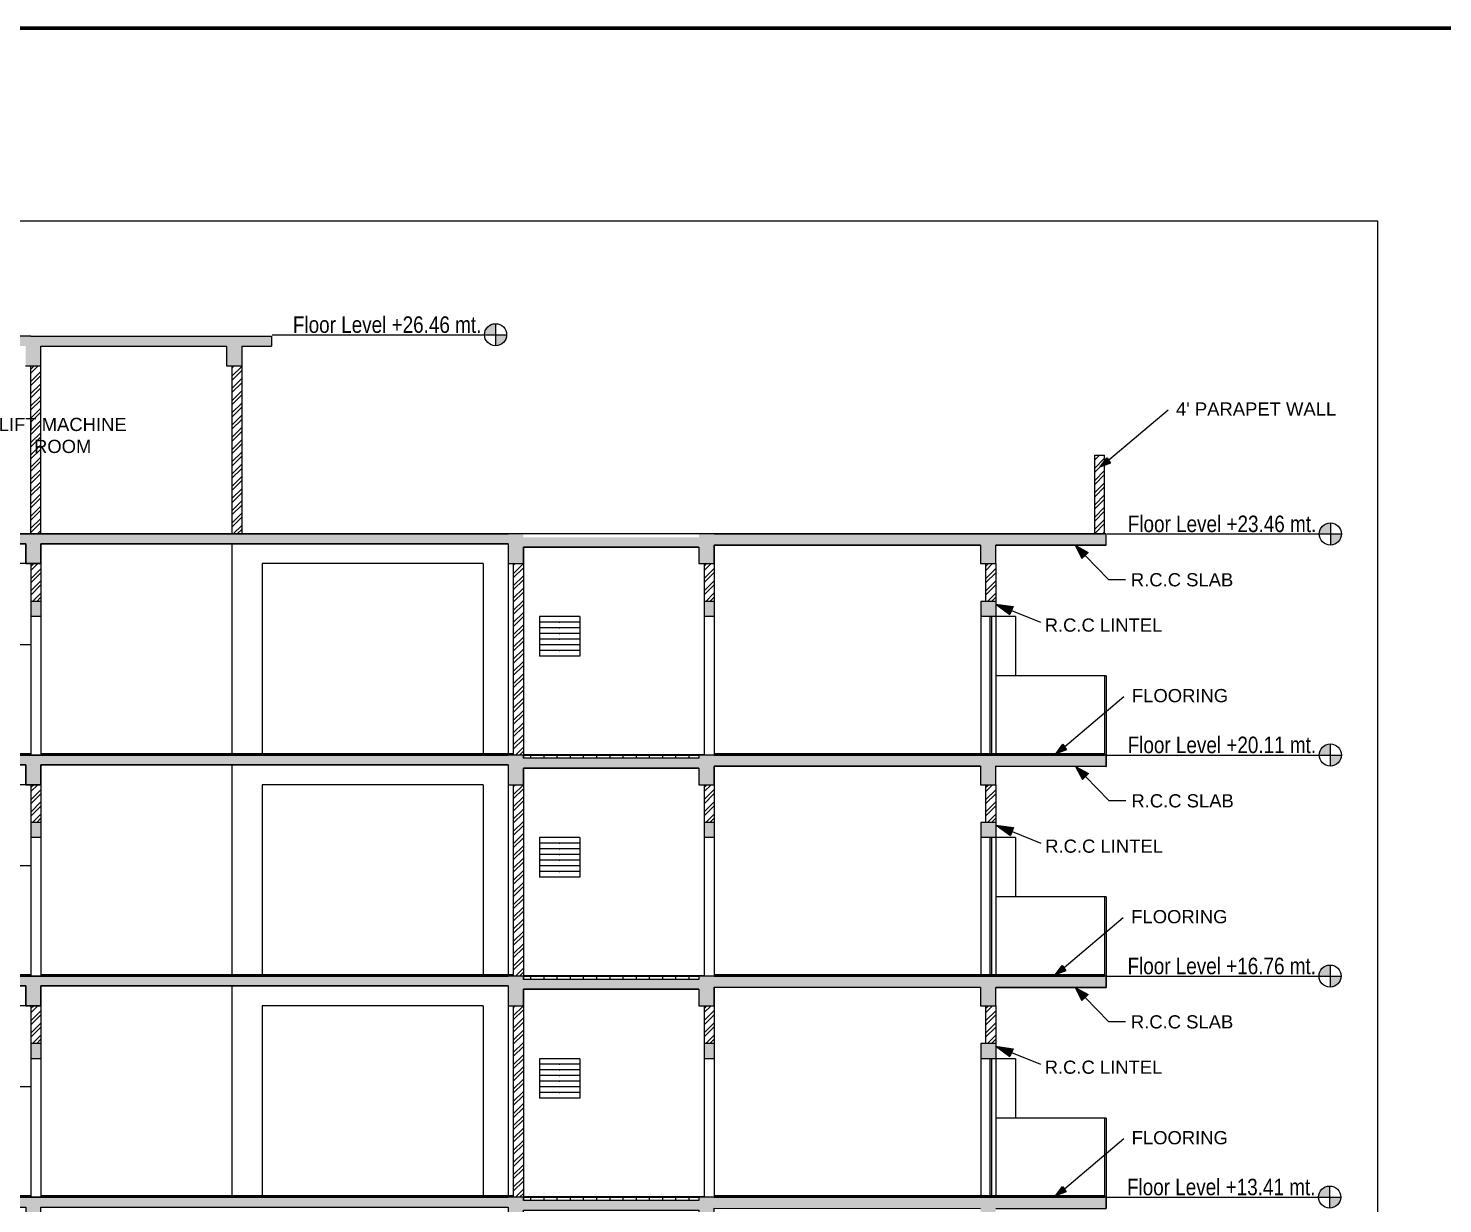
# Model space of a CAD drawing. Header units: metres. Extents: x 619 to 842, y 1450 to 1542.
# Drawn here: x 765.55 to 787, y 1523.98 to 1541.81 of the extents above; entities that cross this region are included whole.
import ezdxf

# ---------------------------------------------------------------- set-up
doc = ezdxf.new("R2010")
doc.units = ezdxf.units.M
doc.header["$LTSCALE"] = 0.5
doc.header["$MEASUREMENT"] = 0
doc.layers.add('_DIMENSION', color=7, linetype='Continuous')
doc.layers.add('_Floor', color=153, linetype='Continuous')
doc.styles.add('PreDCRDim3Font', font='ARIALN.TTF')
doc.styles.get("Standard").update_dxf_attribs({"font": 'arial.ttf'})
pattern_1 = [(50, (-85.42603, 5.69275), (0.179315046, -0.015688034), [0.01875, -0.20625]), (355, (-85.42603, 5.69275), (-0.034687833, 0.188048033), [0.015, -0.165]), (100.451444, (-85.41109, 5.69144), (0.144627212, 0.172359998), [0.015935048, -0.175285528]), (46.1842, (-85.42603, 5.74275), (0.266810333, -0.04137982), [0.028125, -0.309375]), (96.635635, (-85.4038, 5.7393), (0.233665486, 0.24352965), [0.023902586, -0.26292844]), (351.184164, (-85.42603, 5.74275), (0.233665486, 0.24352965), [0.0225, -0.2475]), (21, (-85.40103, 5.73025), (0.149226763, -0.100654723), [0.01875, -0.20625]), (326, (-85.40103, 5.73025), (0.060828833, 0.181287511), [0.015, -0.165]), (71.451445, (-85.3886, 5.72186), (0.210055594, 0.080632788), [0.015935048, -0.175285528]), (37.5, (-85.42603, 5.69275), (0.0030399638, 0.0832234635), [0, -0.163, 0, -0.1675, 0, -0.165625]), (7.5, (-85.42603, 5.69275), (0.0657673844, 0.098602928), [0, -0.0955, 0, -0.15925, 0, -0.063125]), (327.5, (-85.48178, 5.69275), (0.133455609, -0.005638718), [0, -0.0625, 0, -0.195, 0, -0.25875]), (317.5, (-85.50678, 5.69275), (0.145796542, 0.0250262456), [0, -0.08125, 0, -0.1295, 0, -0.18375])]
pattern_2 = [(45, (-128.81999, 9.04575), (-0.092807765, 0.092807765), []), (45, (-128.75812, 9.04575), (-0.092807765, 0.092807765), [])]
pattern_3 = [(50, (-85.42603, 9.04575), (0.179315046, -0.015688034), [0.01875, -0.20625]), (355, (-85.42603, 9.04575), (-0.034687833, 0.188048033), [0.015, -0.165]), (100.451444, (-85.41109, 9.04444), (0.144627212, 0.172359998), [0.015935048, -0.175285528]), (46.1842, (-85.42603, 9.09575), (0.266810333, -0.04137982), [0.028125, -0.309375]), (96.635635, (-85.4038, 9.0923), (0.233665486, 0.24352965), [0.023902586, -0.26292844]), (351.184164, (-85.42603, 9.09575), (0.233665486, 0.24352965), [0.0225, -0.2475]), (21, (-85.40103, 9.08325), (0.149226763, -0.100654723), [0.01875, -0.20625]), (326, (-85.40103, 9.08325), (0.060828833, 0.181287511), [0.015, -0.165]), (71.451445, (-85.3886, 9.07486), (0.210055594, 0.080632788), [0.015935048, -0.175285528]), (37.5, (-85.42603, 9.04575), (0.0030399638, 0.0832234635), [0, -0.163, 0, -0.1675, 0, -0.165625]), (7.5, (-85.42603, 9.04575), (0.0657673844, 0.098602928), [0, -0.0955, 0, -0.15925, 0, -0.063125]), (327.5, (-85.48178, 9.04575), (0.133455609, -0.005638718), [0, -0.0625, 0, -0.195, 0, -0.25875]), (317.5, (-85.50678, 9.04575), (0.145796542, 0.0250262456), [0, -0.08125, 0, -0.1295, 0, -0.18375])]
pattern_4 = [(45, (-128.81999, 12.39875), (-0.092807765, 0.092807765), []), (45, (-128.75812, 12.39875), (-0.092807765, 0.092807765), [])]
pattern_5 = [(50, (-85.42603, 12.39875), (0.179315046, -0.015688034), [0.01875, -0.20625]), (355, (-85.42603, 12.39875), (-0.034687833, 0.188048033), [0.015, -0.165]), (100.451444, (-85.41109, 12.39744), (0.144627212, 0.172359998), [0.015935048, -0.175285528]), (46.1842, (-85.42603, 12.44875), (0.266810333, -0.04137982), [0.028125, -0.309375]), (96.635635, (-85.4038, 12.4453), (0.233665486, 0.24352965), [0.023902586, -0.26292844]), (351.184164, (-85.42603, 12.44875), (0.233665486, 0.24352965), [0.0225, -0.2475]), (21, (-85.40103, 12.43625), (0.149226763, -0.100654723), [0.01875, -0.20625]), (326, (-85.40103, 12.43625), (0.060828833, 0.181287511), [0.015, -0.165]), (71.451445, (-85.3886, 12.42786), (0.210055594, 0.080632788), [0.015935048, -0.175285528]), (37.5, (-85.42603, 12.39875), (0.0030399638, 0.0832234635), [0, -0.163, 0, -0.1675, 0, -0.165625]), (7.5, (-85.42603, 12.39875), (0.0657673844, 0.098602928), [0, -0.0955, 0, -0.15925, 0, -0.063125]), (327.5, (-85.48178, 12.39875), (0.133455609, -0.005638718), [0, -0.0625, 0, -0.195, 0, -0.25875]), (317.5, (-85.50678, 12.39875), (0.145796542, 0.0250262456), [0, -0.08125, 0, -0.1295, 0, -0.18375])]
pattern_6 = [(45, (-128.81999, 15.75175), (-0.092807765, 0.092807765), []), (45, (-128.75812, 15.75175), (-0.092807765, 0.092807765), [])]
pattern_7 = [(50, (-85.42603, 15.75175), (0.179315046, -0.015688034), [0.01875, -0.20625]), (355, (-85.42603, 15.75175), (-0.034687833, 0.188048033), [0.015, -0.165]), (100.451444, (-85.41109, 15.75044), (0.144627212, 0.172359998), [0.015935048, -0.175285528]), (46.1842, (-85.42603, 15.80175), (0.266810333, -0.04137982), [0.028125, -0.309375]), (96.635635, (-85.4038, 15.7983), (0.233665486, 0.24352965), [0.023902586, -0.26292844]), (351.184164, (-85.42603, 15.80175), (0.233665486, 0.24352965), [0.0225, -0.2475]), (21, (-85.40103, 15.78925), (0.149226763, -0.100654723), [0.01875, -0.20625]), (326, (-85.40103, 15.78925), (0.060828833, 0.181287511), [0.015, -0.165]), (71.451445, (-85.3886, 15.78086), (0.210055594, 0.080632788), [0.015935048, -0.175285528]), (37.5, (-85.42603, 15.75175), (0.0030399638, 0.0832234635), [0, -0.163, 0, -0.1675, 0, -0.165625]), (7.5, (-85.42603, 15.75175), (0.0657673844, 0.098602928), [0, -0.0955, 0, -0.15925, 0, -0.063125]), (327.5, (-85.48178, 15.75175), (0.133455609, -0.005638718), [0, -0.0625, 0, -0.195, 0, -0.25875]), (317.5, (-85.50678, 15.75175), (0.145796542, 0.0250262456), [0, -0.08125, 0, -0.1295, 0, -0.18375])]

msp = doc.modelspace()

# ---------------------------------------------------------------- hatches: boundary and pattern name
h = msp.add_hatch()
h.set_pattern_fill('AR-CONC', color=256, scale=0.025)
h.set_pattern_definition([(50, (0, 0), (0.179315046, -0.015688034), [0.01875, -0.20625]), (355, (0, 0), (-0.034687833, 0.188048033), [0.015, -0.165]), (100.451444, (0.01494, -0.0013), (0.144627212, 0.172359998), [0.015935048, -0.175285528]), (46.1842, (0, 0.05), (0.266810333, -0.04137982), [0.028125, -0.309375]), (96.635635, (0.02223, 0.04655), (0.233665486, 0.24352965), [0.023902586, -0.26292844]), (351.184164, (0, 0.05), (0.233665486, 0.24352965), [0.0225, -0.2475]), (21, (0.025, 0.0375), (0.149226763, -0.100654723), [0.01875, -0.20625]), (326, (0.025, 0.0375), (0.060828833, 0.181287511), [0.015, -0.165]), (71.451445, (0.03744, 0.02911), (0.210055594, 0.080632788), [0.015935048, -0.175285528]), (37.5, (0, 0), (0.0030399638, 0.0832234635), [0, -0.163, 0, -0.1675, 0, -0.165625]), (7.5, (0, 0), (0.0657673844, 0.098602928), [0, -0.0955, 0, -0.15925, 0, -0.063125]), (327.5, (-0.05575, 0), (0.133455609, -0.005638718), [0, -0.0625, 0, -0.195, 0, -0.25875]), (317.5, (-0.08075, 0), (0.145796542, 0.0250262456), [0, -0.08125, 0, -0.1295, 0, -0.18375])])
h.paths.add_polyline_path([(769.24018, 1537.13949), (768.64018, 1537.13949), (765.59203, 1537.13949), (759.19092, 1537.13949), (758.59092, 1537.13949), (758.59092, 1536.98949), (759.19092, 1536.98949), (759.19092, 1536.68949), (759.42092, 1536.68949), (759.42092, 1536.98949), (762.08907, 1536.98949), (762.08907, 1536.68949), (762.31907, 1536.68949), (762.31907, 1536.98949), (765.51203, 1536.98949), (765.51203, 1536.68949), (765.74203, 1536.68949), (765.74203, 1536.98949), (768.56018, 1536.98949), (768.56018, 1536.68949), (768.79018, 1536.68949), (768.79018, 1536.98949), (769.24018, 1536.98949)])
h = msp.add_hatch(color=256)
h.dxf.hatch_style = 1
h.paths.add_polyline_path([(772.80601, 1537.16139), (772.63815, 1537.16139), (772.63815, 1536.99353, 0.41421356)])
h.paths.add_polyline_path([(772.47029, 1537.16139), (772.63815, 1537.16139), (772.63815, 1537.32925, 0.41421356)])
h = msp.add_hatch()
h.set_pattern_fill('ANSI32', color=256, scale=0.35)
h.paths.add_polyline_path([(759.34092, 1536.68949), (759.19092, 1536.68949), (759.19092, 1534.13949), (759.34092, 1534.13949)])
h.paths.add_polyline_path([(762.23907, 1536.68949), (762.08907, 1536.68949), (762.08907, 1534.13949), (762.23907, 1534.13949)])
h.paths.add_polyline_path([(765.74203, 1536.68949), (765.59203, 1536.68949), (765.59203, 1534.13949), (765.74203, 1534.13949)])
h.paths.add_polyline_path([(768.79018, 1536.68949), (768.64018, 1536.68949), (768.64018, 1534.13949), (768.79018, 1534.13949)])
h = msp.add_hatch()
h.set_pattern_fill('ANSI32', color=256, scale=0.35)
h.paths.add_polyline_path([(781.87463, 1535.33349), (781.72463, 1535.33349), (781.72463, 1534.13949), (781.87463, 1534.13949)])
h.paths.add_polyline_path([(746.08148, 1535.33349), (745.93148, 1535.33349), (745.93148, 1534.13949), (746.08148, 1534.13949)])
h = msp.add_hatch(color=256)
h.dxf.hatch_style = 1
h.paths.add_polyline_path([(781.93866, 1535.25672), (781.90898, 1535.29643), (781.80799, 1535.15905), (781.96834, 1535.21701)])
h = msp.add_hatch()
h.set_pattern_fill('AR-CONC', color=256, scale=0.025)
h.set_pattern_definition(pattern_7)
h.paths.add_polyline_path([(779.99328, 1533.90718), (779.99315, 1533.68949), (780.22315, 1533.68949), (780.22315, 1533.75348)], flags=17)
h.paths.add_polyline_path([(780.22315, 1533.96859), (781.89963, 1533.96758), (781.89963, 1534.13949), (775.72333, 1534.13949), (775.72333, 1534.08949), (773.06, 1534.08949), (773.06, 1534.13949), (763.91555, 1534.13949), (763.91555, 1533.98926), (765.51444, 1533.98926), (765.51444, 1533.68949), (765.74444, 1533.68949), (765.74444, 1533.98926), (772.83, 1533.98926), (772.83, 1533.68949), (773.06, 1533.68949), (773.06, 1533.93949), (775.72333, 1533.93949), (775.72333, 1533.68949), (775.95574, 1533.68949), (775.95591, 1533.97116), (779.99331, 1533.96873), (779.99328, 1533.90718), (780.22315, 1533.75348)])
h = msp.add_hatch()
h.set_pattern_fill('AR-CONC', color=256, scale=0.025)
h.set_pattern_definition(pattern_7)
h.paths.add_polyline_path([(763.91555, 1534.13949), (773.06, 1534.13949), (773.06, 1534.08949), (775.72333, 1534.08949), (775.72571, 1534.13949), (781.89963, 1534.13949), (781.89963, 1533.96758), (775.95591, 1533.97116), (775.95574, 1533.97116), (775.95574, 1533.93949), (775.95574, 1533.68949), (775.72333, 1533.68949), (775.72333, 1533.93949), (773.06, 1533.93949), (773.06, 1533.68949), (772.83, 1533.68949), (772.83, 1533.98926), (765.74444, 1533.98926), (765.74444, 1533.68949), (765.51444, 1533.68949), (765.51444, 1533.98926), (763.91555, 1533.98926)])
h = msp.add_hatch(color=256)
h.dxf.hatch_style = 1
h.paths.add_polyline_path([(785.46545, 1534.13948), (785.29759, 1534.13948), (785.29759, 1533.97162, 0.41421356)])
h.paths.add_polyline_path([(785.12973, 1534.13948), (785.29759, 1534.13948), (785.29759, 1534.30734, 0.41421356)])
h = msp.add_hatch(color=256)
h.dxf.hatch_style = 1
h.paths.add_polyline_path([(781.62379, 1533.85823), (781.42529, 1533.96758), (781.53082, 1533.76703), (781.5773, 1533.81263)])
h = msp.add_hatch()
h.set_pattern_fill('ANSI32', color=256, scale=0.35)
h.set_pattern_definition(pattern_6)
h.paths.add_polyline_path([(775.95574, 1533.11649), (775.80333, 1533.11649), (775.80333, 1533.68949), (775.95574, 1533.68949)])
h.paths.add_polyline_path([(773.06, 1530.78649), (772.90759, 1530.78649), (772.90759, 1533.68949), (773.06, 1533.68949)])
h.paths.add_polyline_path([(765.59203, 1533.68949), (765.74444, 1533.68949), (765.74444, 1533.11649), (765.59203, 1533.11649)])
h = msp.add_hatch()
h.set_pattern_fill('ANSI32', color=256, scale=0.35)
h.set_pattern_definition(pattern_6)
h.paths.add_polyline_path([(780.07315, 1533.68949), (780.07315, 1533.11649), (780.22315, 1533.11649), (780.22315, 1533.68949)])
h = msp.add_hatch()
h.set_pattern_fill('AR-CONC', color=256, scale=0.025)
h.set_pattern_definition([(50, (-128.81999, 15.75175), (0.179315046, -0.015688034), [0.01875, -0.20625]), (355, (-128.81999, 15.75175), (-0.034687833, 0.188048033), [0.015, -0.165]), (100.451444, (-128.80504, 15.75044), (0.144627212, 0.172359998), [0.015935048, -0.175285528]), (46.1842, (-128.81999, 15.80175), (0.266810333, -0.04137982), [0.028125, -0.309375]), (96.635635, (-128.79775, 15.7983), (0.233665486, 0.24352965), [0.023902586, -0.26292844]), (351.184164, (-128.82, 15.80175), (0.233665486, 0.24352965), [0.0225, -0.2475]), (21, (-128.79499, 15.78925), (0.149226763, -0.100654723), [0.01875, -0.20625]), (326, (-128.79499, 15.78925), (0.060828833, 0.181287511), [0.015, -0.165]), (71.451445, (-128.78255, 15.78086), (0.210055594, 0.080632788), [0.015935048, -0.175285528]), (37.5, (-128.81999, 15.75175), (0.0030399638, 0.0832234635), [0, -0.163, 0, -0.1675, 0, -0.165625]), (7.5, (-128.81999, 15.75175), (0.0657673844, 0.098602928), [0, -0.0955, 0, -0.15925, 0, -0.063125]), (327.5, (-128.87574, 15.75175), (0.133455609, -0.005638718), [0, -0.0625, 0, -0.195, 0, -0.25875]), (317.5, (-128.90074, 15.75175), (0.145796542, 0.0250262456), [0, -0.08125, 0, -0.1295, 0, -0.18375])])
h.paths.add_polyline_path([(779.99453, 1532.88649), (780.22315, 1532.88649), (780.22315, 1533.11649), (779.99453, 1533.11649)])
h.paths.add_polyline_path([(775.95574, 1533.11649), (775.80333, 1533.11649), (775.80333, 1532.88649), (775.95574, 1532.88649)])
h.paths.add_polyline_path([(765.59203, 1532.88649), (765.74444, 1532.88649), (765.74444, 1533.11649), (765.59203, 1533.11649)])
h = msp.add_hatch(color=256)
h.dxf.hatch_style = 1
h.paths.add_polyline_path([(780.48533, 1533.03821), (780.22315, 1533.07429), (780.43805, 1532.91983)])
h = msp.add_hatch(color=256)
h.dxf.hatch_style = 1
h.paths.add_polyline_path([(781.27006, 1530.90915), (781.24038, 1530.94886), (781.13938, 1530.81148), (781.29974, 1530.86944)])
h = msp.add_hatch(color=256)
h.dxf.hatch_style = 1
h.paths.add_polyline_path([(785.46343, 1530.78648), (785.29557, 1530.78648), (785.29557, 1530.61862, 0.41421356)])
h.paths.add_polyline_path([(785.12771, 1530.78648), (785.29557, 1530.78648), (785.29557, 1530.95434, 0.41421356)])
h = msp.add_hatch()
h.set_pattern_fill('AR-CONC', color=256, scale=0.025)
h.set_pattern_definition(pattern_5)
h.paths.add_polyline_path([(779.99328, 1530.55418), (779.99315, 1530.33649), (780.22315, 1530.33649), (780.22315, 1530.40048)], flags=17)
h.paths.add_polyline_path([(780.22315, 1530.61559), (781.89963, 1530.61458), (781.89963, 1530.78649), (775.72333, 1530.78649), (775.72333, 1530.73649), (773.06, 1530.73649), (773.06, 1530.78649), (763.91555, 1530.78649), (763.91555, 1530.63626), (765.51444, 1530.63626), (765.51444, 1530.33649), (765.74444, 1530.33649), (765.74444, 1530.63626), (772.83, 1530.63626), (772.83, 1530.33649), (773.06, 1530.33649), (773.06, 1530.58649), (775.72333, 1530.58649), (775.72333, 1530.33649), (775.95574, 1530.33649), (775.95591, 1530.61816), (779.99331, 1530.61573), (779.99328, 1530.55418), (780.22315, 1530.40048)])
h = msp.add_hatch()
h.set_pattern_fill('AR-CONC', color=256, scale=0.025)
h.set_pattern_definition(pattern_5)
h.paths.add_polyline_path([(763.91555, 1530.78649), (773.06, 1530.78649), (773.06, 1530.73649), (775.72333, 1530.73649), (775.72571, 1530.78649), (781.89963, 1530.78649), (781.89963, 1530.61458), (775.95591, 1530.61816), (775.95574, 1530.61816), (775.95574, 1530.58649), (775.95574, 1530.33649), (775.72333, 1530.33649), (775.72333, 1530.58649), (773.06, 1530.58649), (773.06, 1530.33649), (772.83, 1530.33649), (772.83, 1530.63626), (765.74444, 1530.63626), (765.74444, 1530.33649), (765.51444, 1530.33649), (765.51444, 1530.63626), (763.91555, 1530.63626)])
h = msp.add_hatch()
h.set_pattern_fill('AR-BRSTD', color=256, scale=0.025)
h.set_pattern_definition([(0, (-85.42603, 12.39875), (0, 0.066675), []), (90, (-85.42603, 12.39875), (-0.1, 0.066675), [0.066675, -0.066675])])
h.paths.add_polyline_path([(775.72333, 1530.78649), (773.06, 1530.78649), (773.06, 1530.73649), (775.72333, 1530.73649)])
h = msp.add_hatch(color=256)
h.dxf.hatch_style = 1
h.paths.add_polyline_path([(781.63187, 1530.50523), (781.43338, 1530.61457), (781.53891, 1530.41402), (781.58539, 1530.45962)])
h = msp.add_hatch()
h.set_pattern_fill('ANSI32', color=256, scale=0.35)
h.set_pattern_definition(pattern_4)
h.paths.add_polyline_path([(775.95574, 1529.76349), (775.80333, 1529.76349), (775.80333, 1530.33649), (775.95574, 1530.33649)])
h.paths.add_polyline_path([(773.06, 1527.43349), (772.90759, 1527.43349), (772.90759, 1530.33649), (773.06, 1530.33649)])
h.paths.add_polyline_path([(765.59203, 1530.33649), (765.74444, 1530.33649), (765.74444, 1529.76349), (765.59203, 1529.76349)])
h = msp.add_hatch()
h.set_pattern_fill('ANSI32', color=256, scale=0.35)
h.set_pattern_definition(pattern_4)
h.paths.add_polyline_path([(780.07315, 1530.33649), (780.07315, 1529.76349), (780.22315, 1529.76349), (780.22315, 1530.33649)])
h = msp.add_hatch()
h.set_pattern_fill('AR-CONC', color=256, scale=0.025)
h.set_pattern_definition([(50, (-128.81999, 12.39875), (0.179315046, -0.015688034), [0.01875, -0.20625]), (355, (-128.81999, 12.39875), (-0.034687833, 0.188048033), [0.015, -0.165]), (100.451444, (-128.80504, 12.39744), (0.144627212, 0.172359998), [0.015935048, -0.175285528]), (46.1842, (-128.81999, 12.44875), (0.266810333, -0.04137982), [0.028125, -0.309375]), (96.635635, (-128.79775, 12.4453), (0.233665486, 0.24352965), [0.023902586, -0.26292844]), (351.184164, (-128.82, 12.44875), (0.233665486, 0.24352965), [0.0225, -0.2475]), (21, (-128.79499, 12.43625), (0.149226763, -0.100654723), [0.01875, -0.20625]), (326, (-128.79499, 12.43625), (0.060828833, 0.181287511), [0.015, -0.165]), (71.451445, (-128.78255, 12.42786), (0.210055594, 0.080632788), [0.015935048, -0.175285528]), (37.5, (-128.81999, 12.39875), (0.0030399638, 0.0832234635), [0, -0.163, 0, -0.1675, 0, -0.165625]), (7.5, (-128.81999, 12.39875), (0.0657673844, 0.098602928), [0, -0.0955, 0, -0.15925, 0, -0.063125]), (327.5, (-128.87574, 12.39875), (0.133455609, -0.005638718), [0, -0.0625, 0, -0.195, 0, -0.25875]), (317.5, (-128.90074, 12.39875), (0.145796542, 0.0250262456), [0, -0.08125, 0, -0.1295, 0, -0.18375])])
h.paths.add_polyline_path([(779.99453, 1529.53349), (780.22315, 1529.53349), (780.22315, 1529.76349), (779.99453, 1529.76349)])
h.paths.add_polyline_path([(775.95574, 1529.76349), (775.80333, 1529.76349), (775.80333, 1529.53349), (775.95574, 1529.53349)])
h.paths.add_polyline_path([(765.59203, 1529.53349), (765.74444, 1529.53349), (765.74444, 1529.76349), (765.59203, 1529.76349)])
h = msp.add_hatch(color=256)
h.dxf.hatch_style = 1
h.paths.add_polyline_path([(780.49342, 1529.6852), (780.23123, 1529.72129), (780.44614, 1529.56682)])
h = msp.add_hatch(color=256)
h.dxf.hatch_style = 1
h.paths.add_polyline_path([(781.25995, 1527.55615), (781.23027, 1527.59586), (781.12927, 1527.45849), (781.28963, 1527.51645)])
h = msp.add_hatch(color=256)
h.dxf.hatch_style = 1
h.paths.add_polyline_path([(785.46141, 1527.43348), (785.29355, 1527.43348), (785.29355, 1527.26562, 0.41421356)])
h.paths.add_polyline_path([(785.12569, 1527.43348), (785.29355, 1527.43348), (785.29355, 1527.60134, 0.41421356)])
h = msp.add_hatch()
h.set_pattern_fill('AR-CONC', color=256, scale=0.025)
h.set_pattern_definition(pattern_3)
h.paths.add_polyline_path([(779.99328, 1527.20118), (779.99315, 1526.98349), (780.22315, 1526.98349), (780.22315, 1527.04748)], flags=17)
h.paths.add_polyline_path([(780.22315, 1527.26259), (781.89963, 1527.26158), (781.89963, 1527.43349), (775.72333, 1527.43349), (775.72333, 1527.38349), (773.06, 1527.38349), (773.06, 1527.43349), (763.91555, 1527.43349), (763.91555, 1527.28326), (765.51444, 1527.28326), (765.51444, 1526.98349), (765.74444, 1526.98349), (765.74444, 1527.28326), (772.83, 1527.28326), (772.83, 1526.98349), (773.06, 1526.98349), (773.06, 1527.23349), (775.72333, 1527.23349), (775.72333, 1526.98349), (775.95574, 1526.98349), (775.95591, 1527.26516), (779.99331, 1527.26273), (779.99328, 1527.20118), (780.22315, 1527.04748)])
h = msp.add_hatch()
h.set_pattern_fill('AR-CONC', color=256, scale=0.025)
h.set_pattern_definition(pattern_3)
h.paths.add_polyline_path([(763.91555, 1527.43349), (773.06, 1527.43349), (773.06, 1527.38349), (775.72333, 1527.38349), (775.72571, 1527.43349), (781.89963, 1527.43349), (781.89963, 1527.26158), (775.95591, 1527.26516), (775.95574, 1527.26516), (775.95574, 1527.23349), (775.95574, 1526.98349), (775.72333, 1526.98349), (775.72333, 1527.23349), (773.06, 1527.23349), (773.06, 1526.98349), (772.83, 1526.98349), (772.83, 1527.28326), (765.74444, 1527.28326), (765.74444, 1526.98349), (765.51444, 1526.98349), (765.51444, 1527.28326), (763.91555, 1527.28326)])
h = msp.add_hatch()
h.set_pattern_fill('AR-BRSTD', color=256, scale=0.025)
h.set_pattern_definition([(0, (-85.42603, 9.04575), (0, 0.066675), []), (90, (-85.42603, 9.04575), (-0.1, 0.066675), [0.066675, -0.066675])])
h.paths.add_polyline_path([(775.72333, 1527.43349), (773.06, 1527.43349), (773.06, 1527.38349), (775.72333, 1527.38349)])
h = msp.add_hatch(color=256)
h.dxf.hatch_style = 1
h.paths.add_polyline_path([(781.62379, 1527.15223), (781.42529, 1527.26158), (781.53082, 1527.06103), (781.5773, 1527.10663)])
h = msp.add_hatch()
h.set_pattern_fill('ANSI32', color=256, scale=0.35)
h.set_pattern_definition(pattern_2)
h.paths.add_polyline_path([(775.95574, 1526.41049), (775.80333, 1526.41049), (775.80333, 1526.98349), (775.95574, 1526.98349)])
h.paths.add_polyline_path([(773.06, 1524.08049), (772.90759, 1524.08049), (772.90759, 1526.98349), (773.06, 1526.98349)])
h.paths.add_polyline_path([(765.59203, 1526.98349), (765.74444, 1526.98349), (765.74444, 1526.41049), (765.59203, 1526.41049)])
h = msp.add_hatch()
h.set_pattern_fill('ANSI32', color=256, scale=0.35)
h.set_pattern_definition(pattern_2)
h.paths.add_polyline_path([(780.07315, 1526.98349), (780.07315, 1526.41049), (780.22315, 1526.41049), (780.22315, 1526.98349)])
h = msp.add_hatch()
h.set_pattern_fill('AR-CONC', color=256, scale=0.025)
h.set_pattern_definition([(50, (-128.81999, 9.04575), (0.179315046, -0.015688034), [0.01875, -0.20625]), (355, (-128.81999, 9.04575), (-0.034687833, 0.188048033), [0.015, -0.165]), (100.451444, (-128.80504, 9.04444), (0.144627212, 0.172359998), [0.015935048, -0.175285528]), (46.1842, (-128.81999, 9.09575), (0.266810333, -0.04137982), [0.028125, -0.309375]), (96.635635, (-128.79775, 9.0923), (0.233665486, 0.24352965), [0.023902586, -0.26292844]), (351.184164, (-128.82, 9.09575), (0.233665486, 0.24352965), [0.0225, -0.2475]), (21, (-128.79499, 9.08325), (0.149226763, -0.100654723), [0.01875, -0.20625]), (326, (-128.79499, 9.08325), (0.060828833, 0.181287511), [0.015, -0.165]), (71.451445, (-128.78255, 9.07486), (0.210055594, 0.080632788), [0.015935048, -0.175285528]), (37.5, (-128.81999, 9.04575), (0.0030399638, 0.0832234635), [0, -0.163, 0, -0.1675, 0, -0.165625]), (7.5, (-128.81999, 9.04575), (0.0657673844, 0.098602928), [0, -0.0955, 0, -0.15925, 0, -0.063125]), (327.5, (-128.87574, 9.04575), (0.133455609, -0.005638718), [0, -0.0625, 0, -0.195, 0, -0.25875]), (317.5, (-128.90074, 9.04575), (0.145796542, 0.0250262456), [0, -0.08125, 0, -0.1295, 0, -0.18375])])
h.paths.add_polyline_path([(779.99453, 1526.18049), (780.22315, 1526.18049), (780.22315, 1526.41049), (779.99453, 1526.41049)])
h.paths.add_polyline_path([(775.95574, 1526.41049), (775.80333, 1526.41049), (775.80333, 1526.18049), (775.95574, 1526.18049)])
h.paths.add_polyline_path([(765.59203, 1526.18049), (765.74444, 1526.18049), (765.74444, 1526.41049), (765.59203, 1526.41049)])
h = msp.add_hatch(color=256)
h.dxf.hatch_style = 1
h.paths.add_polyline_path([(780.48533, 1526.33221), (780.22315, 1526.36829), (780.43805, 1526.21383)])
h = msp.add_hatch()
h.set_pattern_fill('AR-CONC', color=256, scale=0.025)
h.set_pattern_definition(pattern_1)
h.paths.add_polyline_path([(779.99328, 1523.84818), (779.99315, 1523.63049), (780.22315, 1523.63049), (780.22315, 1523.69448)], flags=17)
h.paths.add_polyline_path([(780.22315, 1523.90959), (781.89963, 1523.90858), (781.89963, 1524.08049), (775.72333, 1524.08049), (775.72333, 1524.03049), (773.06, 1524.03049), (773.06, 1524.08049), (763.91555, 1524.08049), (763.91555, 1523.93026), (765.51444, 1523.93026), (765.51444, 1523.63049), (765.74444, 1523.63049), (765.74444, 1523.93026), (772.83, 1523.93026), (772.83, 1523.63049), (773.06, 1523.63049), (773.06, 1523.88049), (775.72333, 1523.88049), (775.72333, 1523.63049), (775.95574, 1523.63049), (775.95591, 1523.91216), (779.99331, 1523.90973), (779.99328, 1523.84818), (780.22315, 1523.69448)])
h = msp.add_hatch()
h.set_pattern_fill('AR-CONC', color=256, scale=0.025)
h.set_pattern_definition(pattern_1)
h.paths.add_polyline_path([(763.91555, 1524.08049), (773.06, 1524.08049), (773.06, 1524.03049), (775.72333, 1524.03049), (775.72571, 1524.08049), (781.89963, 1524.08049), (781.89963, 1523.90858), (775.95591, 1523.91216), (775.95574, 1523.91216), (775.95574, 1523.88049), (775.95574, 1523.63049), (775.72333, 1523.63049), (775.72333, 1523.88049), (773.06, 1523.88049), (773.06, 1523.63049), (772.83, 1523.63049), (772.83, 1523.93026), (765.74444, 1523.93026), (765.74444, 1523.63049), (765.51444, 1523.63049), (765.51444, 1523.93026), (763.91555, 1523.93026)])
h = msp.add_hatch()
h.set_pattern_fill('AR-BRSTD', color=256, scale=0.025)
h.set_pattern_definition([(0, (-85.42603, 5.69275), (0, 0.066675), []), (90, (-85.42603, 5.69275), (-0.1, 0.066675), [0.066675, -0.066675])])
h.paths.add_polyline_path([(775.72333, 1524.08049), (773.06, 1524.08049), (773.06, 1524.03049), (775.72333, 1524.03049)])
h = msp.add_hatch(color=256)
h.dxf.hatch_style = 1
h.paths.add_polyline_path([(781.26601, 1524.20315), (781.23633, 1524.24286), (781.13534, 1524.10548), (781.29569, 1524.16344)])
h = msp.add_hatch(color=256)
h.dxf.hatch_style = 1
h.paths.add_polyline_path([(785.45332, 1524.08049), (785.28546, 1524.08049), (785.28546, 1523.91263, 0.41421356)])
h.paths.add_polyline_path([(785.1176, 1524.08049), (785.28546, 1524.08049), (785.28546, 1524.24834, 0.41421356)])

# ---------------------------------------------------------------- linework, layer by layer
at = {"lineweight": 80}
msp.add_line((697.71083, 1541.81002), (828.58574, 1541.81002), dxfattribs=at)
for p, q in [((765.59203, 1537.13949), (759.19092, 1537.13949)), ((765.59203, 1537.13949), (768.64018, 1537.13949)), ((768.64018, 1537.13949), (769.24018, 1537.13949)), ((769.24018, 1537.13949), (769.24018, 1536.98949)), ((769.25231, 1537.16139), (772.80601, 1537.16139)), ((772.63815, 1537.32925), (772.63815, 1536.99353)), ((765.74203, 1534.13949), (765.74203, 1536.98949)), ((765.74203, 1536.98949), (768.56018, 1536.98949)), ((768.56018, 1536.98949), (768.56018, 1536.68949)), ((768.79018, 1536.98949), (768.79018, 1534.13949)), ((768.79018, 1536.98949), (769.24018, 1536.98949)), ((765.51203, 1536.68949), (765.74203, 1536.68949)), ((765.59203, 1534.13949), (765.59203, 1536.68949)), ((768.56018, 1536.68949), (768.79018, 1536.68949)), ((768.64018, 1536.68949), (768.64018, 1534.13949)), ((782.83573, 1536.0167), (781.93866, 1535.25672)), ((781.72463, 1534.13949), (781.72463, 1535.33349)), ((781.72463, 1535.33349), (781.87463, 1535.33349)), ((781.80799, 1535.15905), (781.90898, 1535.29643)), ((781.80799, 1535.15905), (781.96834, 1535.21701)), ((781.87463, 1534.13949), (781.87463, 1535.33349)), ((781.90898, 1535.29643), (781.93866, 1535.25672)), ((781.96834, 1535.21701), (781.93866, 1535.25672)), ((755.00111, 1534.13949), (772.83, 1534.13949)), ((773.06, 1534.13949), (763.91555, 1534.13949)), ((775.80333, 1534.13949), (775.72333, 1534.13949)), ((781.89963, 1534.13949), (775.80333, 1534.13949)), ((775.95574, 1534.13949), (781.87463, 1534.13949)), ((781.91176, 1534.13948), (785.46545, 1534.13948)), ((785.29759, 1534.30734), (785.29759, 1533.97162)), ((765.59203, 1533.98949), (765.59203, 1533.98926)), ((765.74444, 1533.98926), (765.74444, 1533.68949)), ((765.74444, 1533.98926), (772.83, 1533.98926)), ((768.64018, 1533.98926), (768.64018, 1530.81149)), ((772.83, 1533.98926), (772.83, 1533.68949)), ((775.72333, 1533.93949), (773.06, 1533.93949)), ((773.06, 1533.93949), (773.06, 1533.68949)), ((775.72333, 1533.93949), (775.72333, 1533.68949)), ((779.99331, 1533.96873), (775.95574, 1533.97116)), ((775.95574, 1533.97116), (775.95574, 1533.68949)), ((775.95574, 1533.97116), (775.95574, 1533.93949)), ((779.99331, 1533.96873), (779.99315, 1533.68949)), ((781.89963, 1533.96758), (780.22315, 1533.96859)), ((780.22315, 1533.68949), (780.22315, 1533.96859)), ((781.42529, 1533.96758), (781.62379, 1533.85823)), ((781.42529, 1533.96758), (781.53082, 1533.76703)), ((781.53082, 1533.76703), (781.5773, 1533.81263)), ((781.62379, 1533.85823), (781.5773, 1533.81263)), ((781.5773, 1533.81263), (781.93168, 1533.4514)), ((765.74444, 1533.68949), (763.91555, 1533.68949)), ((765.59203, 1533.68949), (765.59203, 1530.78649)), ((765.74444, 1533.68949), (765.74444, 1530.78649)), ((769.0974, 1533.68949), (769.0974, 1530.81149)), ((772.45037, 1533.68949), (769.0974, 1533.68949)), ((772.45037, 1533.68949), (772.45037, 1530.81149)), ((772.83, 1533.68949), (772.83, 1530.81149)), ((772.83, 1533.68949), (773.06, 1533.68949)), ((772.90759, 1533.68949), (772.90759, 1530.78649)), ((773.06, 1533.68949), (773.06, 1530.73649)), ((775.80333, 1533.68949), (775.80333, 1530.78649)), ((775.95574, 1533.68949), (775.95574, 1530.78649)), ((779.99315, 1533.68949), (780.22315, 1533.68949)), ((780.07315, 1533.11649), (780.07315, 1533.68949)), ((780.22315, 1533.68949), (780.22315, 1530.81149)), ((781.93168, 1533.4514), (782.19003, 1533.4514)), ((765.74444, 1533.11649), (765.59203, 1533.11649)), ((775.95574, 1533.11649), (775.80333, 1533.11649)), ((779.99453, 1533.11649), (779.99453, 1530.81149)), ((780.22315, 1533.11649), (779.99453, 1533.11649)), ((780.22315, 1533.07429), (780.48533, 1533.03821)), ((780.22315, 1533.07429), (780.43805, 1532.91983)), ((765.74444, 1532.88649), (765.59203, 1532.88649)), ((773.30437, 1532.88649), (773.30437, 1532.28649)), ((773.914, 1532.88649), (773.30437, 1532.88649)), ((773.914, 1532.88649), (773.914, 1532.28649)), ((775.95574, 1532.88649), (775.80333, 1532.88649)), ((780.52315, 1532.88649), (779.99453, 1532.88649)), ((780.13444, 1532.88649), (780.13444, 1530.81149)), ((780.15944, 1532.88649), (780.15944, 1530.81149)), ((780.48533, 1533.03821), (780.43805, 1532.91983)), ((780.46169, 1532.97902), (780.90118, 1532.80349)), ((780.52315, 1532.88649), (780.52315, 1531.98649)), ((773.914, 1532.80077), (773.30437, 1532.80077)), ((773.914, 1532.71506), (773.30437, 1532.71506)), ((763.91555, 1532.46298), (765.59203, 1532.46298)), ((773.914, 1532.62934), (773.30437, 1532.62934)), ((773.914, 1532.54363), (773.30437, 1532.54363)), ((773.914, 1532.45791), (773.30437, 1532.45791)), ((773.914, 1532.3722), (773.30437, 1532.3722)), ((773.914, 1532.28649), (773.30437, 1532.28649)), ((781.89963, 1531.98649), (780.22315, 1531.98649)), ((781.87463, 1531.98649), (781.87463, 1530.78649)), ((781.89963, 1531.98649), (781.89963, 1530.61458)), ((782.16712, 1531.66913), (781.27006, 1530.90915)), ((781.13938, 1530.81148), (781.24038, 1530.94886)), ((781.24038, 1530.94886), (781.27006, 1530.90915)), ((785.29557, 1530.95434), (785.29557, 1530.61862)), ((755.00111, 1530.78649), (772.83, 1530.78649)), ((773.06, 1530.78649), (763.91555, 1530.78649)), ((773.06, 1530.78649), (775.72333, 1530.78649)), ((775.72333, 1530.73649), (773.06, 1530.73649)), ((775.80333, 1530.78649), (775.72333, 1530.78649)), ((775.72333, 1530.78649), (775.72333, 1530.73649)), ((781.89963, 1530.78649), (775.80333, 1530.78649)), ((775.95574, 1530.78649), (781.87463, 1530.78649)), ((781.13938, 1530.81148), (781.29974, 1530.86944)), ((781.29974, 1530.86944), (781.27006, 1530.90915)), ((781.90974, 1530.78648), (785.46343, 1530.78648)), ((765.59203, 1530.63649), (765.59203, 1530.63626)), ((765.74444, 1530.63626), (765.74444, 1530.33649)), ((765.74444, 1530.63626), (772.83, 1530.63626)), ((768.64018, 1530.63626), (768.64018, 1527.45849)), ((772.83, 1530.63626), (772.83, 1530.33649)), ((775.72333, 1530.58649), (773.06, 1530.58649)), ((773.06, 1530.58649), (773.06, 1530.33649)), ((775.72333, 1530.58649), (775.72333, 1530.33649)), ((779.99331, 1530.61573), (775.95574, 1530.61816)), ((775.95574, 1530.61816), (775.95574, 1530.33649)), ((775.95574, 1530.61816), (775.95574, 1530.58649)), ((779.99331, 1530.61573), (779.99315, 1530.33649)), ((781.89963, 1530.61458), (780.22315, 1530.61559)), ((780.22315, 1530.33649), (780.22315, 1530.61559)), ((781.43338, 1530.61457), (781.63187, 1530.50523)), ((781.43338, 1530.61457), (781.53891, 1530.41402)), ((781.63187, 1530.50523), (781.58539, 1530.45962)), ((765.74444, 1530.33649), (763.91555, 1530.33649)), ((765.59203, 1530.33649), (765.59203, 1527.43349)), ((765.74444, 1530.33649), (765.74444, 1527.43349)), ((769.0974, 1530.33649), (769.0974, 1527.45849)), ((772.45037, 1530.33649), (769.0974, 1530.33649)), ((772.45037, 1530.33649), (772.45037, 1527.45849)), ((772.83, 1530.33649), (772.83, 1527.45849)), ((772.83, 1530.33649), (773.06, 1530.33649)), ((772.90759, 1530.33649), (772.90759, 1527.43349)), ((773.06, 1530.33649), (773.06, 1527.38349)), ((775.80333, 1530.33649), (775.80333, 1527.43349)), ((775.95574, 1530.33649), (775.95574, 1527.43349)), ((779.99315, 1530.33649), (780.22315, 1530.33649)), ((780.07315, 1529.76349), (780.07315, 1530.33649)), ((780.22315, 1530.33649), (780.22315, 1527.45849)), ((781.53891, 1530.41402), (781.58539, 1530.45962)), ((781.58539, 1530.45962), (781.93977, 1530.0984)), ((781.93977, 1530.0984), (782.19812, 1530.0984)), ((765.74444, 1529.76349), (765.59203, 1529.76349)), ((775.95574, 1529.76349), (775.80333, 1529.76349)), ((779.99453, 1529.76349), (779.99453, 1527.45849)), ((780.22315, 1529.76349), (779.99453, 1529.76349)), ((780.23123, 1529.72129), (780.49342, 1529.6852)), ((780.23123, 1529.72129), (780.44614, 1529.56682)), ((780.49342, 1529.6852), (780.44614, 1529.56682)), ((765.74444, 1529.53349), (765.59203, 1529.53349)), ((773.30437, 1529.53349), (773.30437, 1528.93349)), ((773.914, 1529.53349), (773.30437, 1529.53349)), ((773.914, 1529.44777), (773.30437, 1529.44777)), ((773.914, 1529.53349), (773.914, 1528.93349)), ((775.95574, 1529.53349), (775.80333, 1529.53349)), ((780.52315, 1529.53349), (779.99453, 1529.53349)), ((780.13444, 1529.53349), (780.13444, 1527.45849)), ((780.15944, 1529.53349), (780.15944, 1527.45849)), ((780.46978, 1529.62601), (780.90927, 1529.45049)), ((780.52315, 1529.53349), (780.52315, 1528.63349)), ((773.914, 1529.36206), (773.30437, 1529.36206)), ((773.914, 1529.27634), (773.30437, 1529.27634)), ((763.91555, 1529.10998), (765.59203, 1529.10998)), ((773.914, 1529.19063), (773.30437, 1529.19063)), ((773.914, 1529.10491), (773.30437, 1529.10491)), ((773.914, 1529.0192), (773.30437, 1529.0192)), ((773.914, 1528.93349), (773.30437, 1528.93349)), ((781.89963, 1528.63349), (780.22315, 1528.63349)), ((781.87463, 1528.63349), (781.87463, 1527.43349)), ((781.89963, 1528.63349), (781.89963, 1527.26158)), ((782.15701, 1528.31614), (781.25995, 1527.55615)), ((781.12927, 1527.45849), (781.23027, 1527.59586)), ((781.12927, 1527.45849), (781.28963, 1527.51645)), ((781.23027, 1527.59586), (781.25995, 1527.55615)), ((781.28963, 1527.51645), (781.25995, 1527.55615)), ((785.29355, 1527.60134), (785.29355, 1527.26562)), ((755.00111, 1527.43349), (772.83, 1527.43349)), ((773.06, 1527.43349), (763.91555, 1527.43349)), ((765.59203, 1527.28349), (765.59203, 1527.28326)), ((765.74444, 1527.28326), (765.74444, 1526.98349)), ((765.74444, 1527.28326), (772.83, 1527.28326)), ((768.64018, 1527.28326), (768.64018, 1524.10549)), ((772.83, 1527.28326), (772.83, 1526.98349)), ((773.06, 1527.43349), (775.72333, 1527.43349)), ((775.72333, 1527.38349), (773.06, 1527.38349)), ((775.80333, 1527.43349), (775.72333, 1527.43349)), ((775.72333, 1527.43349), (775.72333, 1527.38349)), ((781.89963, 1527.43349), (775.80333, 1527.43349)), ((775.95574, 1527.43349), (781.87463, 1527.43349)), ((781.90771, 1527.43348), (785.46141, 1527.43348)), ((775.72333, 1527.23349), (773.06, 1527.23349)), ((773.06, 1527.23349), (773.06, 1526.98349)), ((775.72333, 1527.23349), (775.72333, 1526.98349)), ((779.99331, 1527.26273), (775.95574, 1527.26516)), ((775.95574, 1527.26516), (775.95574, 1526.98349)), ((775.95574, 1527.26516), (775.95574, 1527.23349)), ((779.99331, 1527.26273), (779.99315, 1526.98349)), ((781.89963, 1527.26158), (780.22315, 1527.26259)), ((780.22315, 1526.98349), (780.22315, 1527.26259)), ((781.42529, 1527.26158), (781.62379, 1527.15223)), ((781.42529, 1527.26158), (781.53082, 1527.06103)), ((781.53082, 1527.06103), (781.5773, 1527.10663)), ((781.62379, 1527.15223), (781.5773, 1527.10663)), ((781.5773, 1527.10663), (781.93168, 1526.7454)), ((765.74444, 1526.98349), (763.91555, 1526.98349)), ((765.59203, 1526.98349), (765.59203, 1524.08049)), ((765.74444, 1526.98349), (765.74444, 1524.08049)), ((769.0974, 1526.98349), (769.0974, 1524.10549)), ((772.45037, 1526.98349), (769.0974, 1526.98349)), ((772.45037, 1526.98349), (772.45037, 1524.10549)), ((772.83, 1526.98349), (772.83, 1524.10549)), ((772.83, 1526.98349), (773.06, 1526.98349)), ((772.90759, 1526.98349), (772.90759, 1524.08049)), ((773.06, 1526.98349), (773.06, 1524.03049)), ((775.80333, 1526.98349), (775.80333, 1524.08049)), ((775.95574, 1526.98349), (775.95574, 1524.08049)), ((779.99315, 1526.98349), (780.22315, 1526.98349)), ((780.07315, 1526.41049), (780.07315, 1526.98349)), ((780.22315, 1526.98349), (780.22315, 1524.10549)), ((781.93168, 1526.7454), (782.19003, 1526.7454)), ((765.74444, 1526.41049), (765.59203, 1526.41049)), ((775.95574, 1526.41049), (775.80333, 1526.41049)), ((779.99453, 1526.41049), (779.99453, 1524.10549)), ((780.22315, 1526.41049), (779.99453, 1526.41049)), ((780.22315, 1526.36829), (780.48533, 1526.33221)), ((780.22315, 1526.36829), (780.43805, 1526.21383)), ((780.48533, 1526.33221), (780.43805, 1526.21383)), ((780.46169, 1526.27302), (780.90118, 1526.09749)), ((765.74444, 1526.18049), (765.59203, 1526.18049)), ((773.30437, 1526.18049), (773.30437, 1525.58049)), ((773.914, 1526.18049), (773.30437, 1526.18049)), ((773.914, 1526.09477), (773.30437, 1526.09477)), ((773.914, 1526.00906), (773.30437, 1526.00906)), ((773.914, 1526.18049), (773.914, 1525.58049)), ((775.95574, 1526.18049), (775.80333, 1526.18049)), ((780.52315, 1526.18049), (779.99453, 1526.18049)), ((780.13444, 1526.18049), (780.13444, 1524.10549)), ((780.15944, 1526.18049), (780.15944, 1524.10549)), ((780.52315, 1526.18049), (780.52315, 1525.28049)), ((773.914, 1525.92334), (773.30437, 1525.92334)), ((773.914, 1525.83763), (773.30437, 1525.83763)), ((763.91555, 1525.75698), (765.59203, 1525.75698)), ((773.914, 1525.75191), (773.30437, 1525.75191)), ((773.914, 1525.6662), (773.30437, 1525.6662)), ((773.914, 1525.58049), (773.30437, 1525.58049)), ((781.89963, 1525.28049), (780.22315, 1525.28049)), ((781.87463, 1525.28049), (781.87463, 1524.08049)), ((781.89963, 1525.28049), (781.89963, 1523.90858)), ((782.16308, 1524.96314), (781.26601, 1524.20315)), ((755.00111, 1524.08049), (772.83, 1524.08049)), ((773.06, 1524.08049), (763.91555, 1524.08049)), ((773.06, 1524.08049), (775.72333, 1524.08049)), ((775.80333, 1524.08049), (775.72333, 1524.08049)), ((775.72333, 1524.08049), (775.72333, 1524.03049)), ((781.89963, 1524.08049), (775.80333, 1524.08049)), ((775.95574, 1524.08049), (781.87463, 1524.08049)), ((781.13534, 1524.10548), (781.23633, 1524.24286)), ((781.13534, 1524.10548), (781.29569, 1524.16344)), ((781.23633, 1524.24286), (781.26601, 1524.20315)), ((781.29569, 1524.16344), (781.26601, 1524.20315)), ((781.89963, 1524.08049), (785.45332, 1524.08049)), ((785.28546, 1524.24834), (785.28546, 1523.91263)), ((775.72333, 1524.03049), (773.06, 1524.03049))]:
    msp.add_line(p, q)
at = {"color": 143, "true_color": 0x7aafdf}
for p, q in [((762.23907, 1530.81149), (765.59203, 1530.81149)), ((765.74444, 1530.81149), (772.90759, 1530.81149)), ((773.06, 1530.79649), (775.80333, 1530.79649)), ((775.95574, 1530.81149), (781.87463, 1530.81149)), ((762.23907, 1527.45849), (765.59203, 1527.45849)), ((765.74444, 1527.45849), (772.90759, 1527.45849)), ((773.06, 1527.44349), (775.80333, 1527.44349)), ((775.95574, 1527.45849), (781.87463, 1527.45849)), ((762.23907, 1524.10549), (765.59203, 1524.10549)), ((765.74444, 1524.10549), (772.90759, 1524.10549)), ((773.06, 1524.09049), (775.80333, 1524.09049)), ((775.95574, 1524.10549), (781.87463, 1524.10549))]:
    msp.add_line(p, q, dxfattribs=at)
for points in [[(772.83, 1533.98926), (765.74444, 1533.98926), (765.74444, 1533.68949), (765.51444, 1533.68949), (765.51444, 1533.98926), (763.91555, 1533.98926), (763.91555, 1534.13949)], [(781.89963, 1533.96758), (781.89963, 1534.13949), (775.72333, 1534.13949), (775.72333, 1534.13949), (773.06, 1534.13949), (773.06, 1534.13949), (763.91555, 1534.13949), (763.91555, 1533.98926), (765.51444, 1533.98926), (765.51444, 1533.68949), (765.74444, 1533.68949), (765.74444, 1533.98926), (772.83, 1533.98926), (772.83, 1533.68949), (773.06, 1533.68949), (773.06, 1533.93949), (775.72333, 1533.93949), (775.72333, 1533.68949), (775.95574, 1533.68949), (775.95591, 1533.97116), (779.99331, 1533.96873)], [(780.22315, 1533.96859), (781.89963, 1533.96758), (781.89963, 1534.13949)], [(772.83, 1530.63626), (765.74444, 1530.63626), (765.74444, 1530.33649), (765.51444, 1530.33649), (765.51444, 1530.63626), (763.91555, 1530.63626), (763.91555, 1530.78649)], [(781.89963, 1530.61458), (781.89963, 1530.78649), (775.72333, 1530.78649), (775.72333, 1530.73649), (773.06, 1530.73649), (773.06, 1530.78649), (763.91555, 1530.78649), (763.91555, 1530.63626), (765.51444, 1530.63626), (765.51444, 1530.33649), (765.74444, 1530.33649), (765.74444, 1530.63626), (772.83, 1530.63626), (772.83, 1530.33649), (773.06, 1530.33649), (773.06, 1530.58649), (775.72333, 1530.58649), (775.72333, 1530.33649), (775.95574, 1530.33649), (775.95591, 1530.61816), (779.99331, 1530.61573)], [(780.22315, 1530.61559), (781.89963, 1530.61458), (781.89963, 1530.78649)], [(772.83, 1527.28326), (765.74444, 1527.28326), (765.74444, 1526.98349), (765.51444, 1526.98349), (765.51444, 1527.28326), (763.91555, 1527.28326), (763.91555, 1527.43349)], [(781.89963, 1527.26158), (781.89963, 1527.43349), (775.72333, 1527.43349), (775.72333, 1527.38349), (773.06, 1527.38349), (773.06, 1527.43349), (763.91555, 1527.43349), (763.91555, 1527.28326), (765.51444, 1527.28326), (765.51444, 1526.98349), (765.74444, 1526.98349), (765.74444, 1527.28326), (772.83, 1527.28326), (772.83, 1526.98349), (773.06, 1526.98349), (773.06, 1527.23349), (775.72333, 1527.23349), (775.72333, 1526.98349), (775.95574, 1526.98349), (775.95591, 1527.26516), (779.99331, 1527.26273)], [(780.22315, 1527.26259), (781.89963, 1527.26158), (781.89963, 1527.43349)], [(781.89963, 1523.90858), (781.89963, 1524.08049), (775.72333, 1524.08049), (775.72333, 1524.03049), (773.06, 1524.03049), (773.06, 1524.08049), (763.91555, 1524.08049), (763.91555, 1523.93026), (765.51444, 1523.93026), (765.51444, 1523.63049), (765.74444, 1523.63049), (765.74444, 1523.93026), (772.83, 1523.93026), (772.83, 1523.63049), (773.06, 1523.63049), (773.06, 1523.88049), (775.72333, 1523.88049), (775.72333, 1523.63049), (775.95574, 1523.63049), (775.95591, 1523.91216), (779.99331, 1523.90973)], [(780.22315, 1523.90959), (781.89963, 1523.90858), (781.89963, 1524.08049)]]:
    msp.add_lwpolyline(points)
for centre in [(772.63815, 1537.16139), (785.29759, 1534.13948), (785.29557, 1530.78648), (785.29355, 1527.43348), (785.28546, 1524.08049)]:
    msp.add_circle(centre, 0.16786)
for p in [(773.60919, 1532.80077), (773.60919, 1532.71506), (773.60919, 1532.62934), (773.60919, 1532.54363), (773.60919, 1532.3722), (773.60919, 1529.44777), (773.60919, 1529.36206), (773.60919, 1529.27634), (773.60919, 1529.19063), (773.60919, 1529.0192), (773.60919, 1526.09477), (773.60919, 1526.00906), (773.60919, 1525.92334), (773.60919, 1525.83763), (773.60919, 1525.6662)]:
    msp.add_point(p)
at = {"layer": '_Floor'}
msp.add_lwpolyline([(742.30963, 1508.64321), (786.01796, 1508.64321), (786.01796, 1538.885), (742.30963, 1538.885)], close=True, dxfattribs=at)

# ---------------------------------------------------------------- texts
at = {"char_height": 0.2}
for s, insert, attachment_point in [("\\A1;4' PARAPET WALL", (782.95656, 1536.13548), 1), ('\\pxqc;LIFT MACHINE \\PROOM ', (767.08369, 1535.63293), 6), ('R.C.C SLAB', (782.27213, 1533.44347), 4), ('R.C.C LINTEL', (780.96487, 1532.75612), 4), ('\\A1;FLOORING', (782.28796, 1531.78791), 1), ('R.C.C SLAB', (782.28021, 1530.09047), 4), ('R.C.C LINTEL', (780.97296, 1529.40312), 4), ('\\A1;FLOORING', (782.27785, 1528.43491), 1), ('R.C.C SLAB', (782.27213, 1526.73747), 4), ('R.C.C LINTEL', (780.96487, 1526.05012), 4), ('\\A1;FLOORING', (782.28391, 1525.08191), 1)]:
    msp.add_mtext(s, dxfattribs=dict(at, insert=insert, attachment_point=attachment_point))
at = {"layer": '_DIMENSION', "lineweight": 30, "style": 'PreDCRDim3Font'}
for s, p in [('Floor Level +26.46 mt.', (769.56598, 1537.19)), ('Floor Level +23.46 mt.', (782.22543, 1534.16809)), ('Floor Level +20.11 mt.', (782.22341, 1530.81509)), ('Floor Level +16.76 mt.', (782.22139, 1527.4621)), ('Floor Level +13.41 mt.', (782.2133, 1524.1091))]:
    msp.add_text(s, height=0.25, dxfattribs=at).set_placement(p)

doc.saveas('drawing.dxf')
